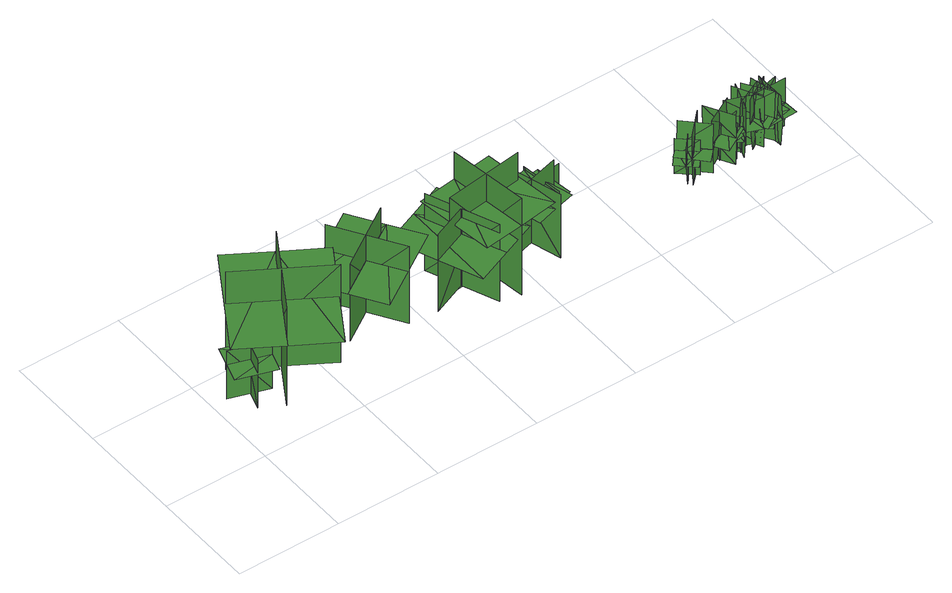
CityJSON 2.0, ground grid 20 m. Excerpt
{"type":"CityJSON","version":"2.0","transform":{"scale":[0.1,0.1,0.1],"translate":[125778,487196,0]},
"CityObjects":{
"tree1":{"type":"SolitaryVegetationObject","geometry":[{"type":"MultiSurface","lod":"1","boundaries":[[[0,1,2]],[[0,2,3]],[[4,5,6]],[[4,6,7]],[[8,9,10]],[[8,10,11]],[[8,11,12]],[[8,12,13]]]}]},
"tree2":{"type":"SolitaryVegetationObject","geometry":[{"type":"MultiSurface","lod":"1","boundaries":[[[14,15,16]],[[14,16,17]],[[18,19,20]],[[18,20,21]],[[22,23,24]],[[22,24,25]],[[22,25,26]],[[22,26,27]]]}]},
"tree3":{"type":"SolitaryVegetationObject","geometry":[{"type":"MultiSurface","lod":"1","boundaries":[[[28,29,30]],[[28,30,31]],[[32,33,34]],[[32,34,35]],[[36,37,38]],[[36,38,39]],[[36,39,40]],[[36,40,41]]]}]},
"tree4":{"type":"SolitaryVegetationObject","geometry":[{"type":"MultiSurface","lod":"1","boundaries":[[[42,43,44]],[[42,44,45]],[[46,47,48]],[[46,48,49]],[[50,51,52]],[[50,52,53]],[[50,53,54]],[[50,54,55]]]}]},
"tree5":{"type":"SolitaryVegetationObject","geometry":[{"type":"MultiSurface","lod":"1","boundaries":[[[56,57,58]],[[56,58,59]],[[60,61,62]],[[60,62,63]],[[64,65,66]],[[64,66,67]],[[64,67,68]],[[64,68,69]]]}]},
"tree6":{"type":"SolitaryVegetationObject","geometry":[{"type":"MultiSurface","lod":"1","boundaries":[[[70,71,72]],[[70,72,73]],[[74,75,76]],[[74,76,77]],[[78,79,80]],[[78,80,81]],[[78,82,83]],[[78,83,79]]]}]},
"tree7":{"type":"SolitaryVegetationObject","geometry":[{"type":"MultiSurface","lod":"1","boundaries":[[[84,85,86]],[[84,86,87]],[[88,89,90]],[[88,90,91]],[[92,93,94]],[[92,94,95]],[[92,96,97]],[[92,97,93]]]}]},
"tree8":{"type":"SolitaryVegetationObject","geometry":[{"type":"MultiSurface","lod":"1","boundaries":[[[98,99,100]],[[98,100,101]],[[102,103,104]],[[102,104,105]],[[106,107,103]],[[106,103,102]],[[108,109,99]],[[108,99,98]],[[98,99,110]],[[98,110,111]],[[98,112,113]],[[98,113,99]]]}]},
"tree9":{"type":"SolitaryVegetationObject","geometry":[{"type":"MultiSurface","lod":"1","boundaries":[[[114,115,116]],[[114,116,117]],[[118,119,120]],[[118,120,121]],[[122,123,119]],[[122,119,118]],[[124,125,115]],[[124,115,114]],[[114,115,126]],[[114,126,127]],[[114,128,129]],[[114,129,115]]]}]},
"tree10":{"type":"SolitaryVegetationObject","geometry":[{"type":"MultiSurface","lod":"1","boundaries":[[[130,131,132]],[[130,132,133]],[[134,135,136]],[[134,136,137]],[[138,139,135]],[[138,135,134]],[[140,141,131]],[[140,131,130]],[[130,131,142]],[[130,142,143]],[[130,144,145]],[[130,145,131]]]}]},
"tree11":{"type":"SolitaryVegetationObject","geometry":[{"type":"MultiSurface","lod":"1","boundaries":[[[146,147,148]],[[146,148,149]],[[150,151,152]],[[150,152,153]],[[154,155,151]],[[154,151,150]],[[156,157,147]],[[156,147,146]],[[146,147,158]],[[146,158,159]],[[146,160,161]],[[146,161,147]]]}]},
"tree12":{"type":"SolitaryVegetationObject","geometry":[{"type":"MultiSurface","lod":"1","boundaries":[[[162,163,164]],[[162,164,165]],[[166,167,168]],[[166,168,169]],[[170,171,167]],[[170,167,166]],[[172,173,163]],[[172,163,162]],[[162,163,174]],[[162,174,175]],[[162,176,177]],[[162,177,163]]]}]},
"tree13":{"type":"SolitaryVegetationObject","geometry":[{"type":"MultiSurface","lod":"1","boundaries":[[[178,179,180]],[[178,180,181]],[[182,183,184]],[[182,184,185]],[[186,187,183]],[[186,183,182]],[[188,189,179]],[[188,179,178]],[[178,179,190]],[[178,190,191]],[[178,192,193]],[[178,193,179]]]}]},
"tree14":{"type":"SolitaryVegetationObject","geometry":[{"type":"MultiSurface","lod":"1","boundaries":[[[194,195,196]],[[194,196,197]],[[198,199,200]],[[198,200,201]],[[202,203,199]],[[202,199,198]],[[204,205,195]],[[204,195,194]],[[194,195,206]],[[194,206,207]],[[194,208,209]],[[194,209,195]]]}]},
"tree15":{"type":"SolitaryVegetationObject","geometry":[{"type":"MultiSurface","lod":"1","boundaries":[[[210,211,212]],[[210,212,213]],[[214,215,216]],[[214,216,217]],[[218,219,215]],[[218,215,214]],[[220,221,211]],[[220,211,210]],[[210,211,222]],[[210,222,223]],[[210,224,225]],[[210,225,211]]]}]},
"tree16":{"type":"SolitaryVegetationObject","geometry":[{"type":"MultiSurface","lod":"1","boundaries":[[[226,227,228]],[[226,228,229]],[[230,231,232]],[[230,232,233]],[[234,235,231]],[[234,231,230]],[[236,237,227]],[[236,227,226]],[[226,227,238]],[[226,238,239]],[[226,240,241]],[[226,241,227]]]}]},
"tree17":{"type":"SolitaryVegetationObject","geometry":[{"type":"MultiSurface","lod":"1","boundaries":[[[242,243,244]],[[242,244,245]],[[246,247,248]],[[246,248,249]],[[250,251,247]],[[250,247,246]],[[252,253,243]],[[252,243,242]],[[242,243,254]],[[242,254,255]],[[242,256,257]],[[242,257,243]]]}]},
"tree18":{"type":"SolitaryVegetationObject","geometry":[{"type":"MultiSurface","lod":"1","boundaries":[[[258,259,260]],[[258,260,261]],[[262,263,264]],[[262,264,265]],[[266,267,263]],[[266,263,262]],[[268,269,259]],[[268,259,258]],[[258,259,270]],[[258,270,271]],[[258,272,273]],[[258,273,259]]]}]}
},
"vertices":[
[49,86,16],[73,160,16],[73,160,123],[49,86,123],[95,109,16],[21,133,16],[21,133,123],[95,109,123],[95,109,93],[107,146,93],[33,170,93],[21,133,93],[10,96,93],[83,72,93],
[66,196,9],[66,196,226],[226,99,226],[226,99,9],[189,224,9],[189,224,226],[95,69,226],[95,69,9],[204,247,156],[124,296,156],[7,104,156],[87,55,156],[167,7,156],[284,199,156],
[291,229,10],[291,229,181],[370,106,181],[370,106,10],[387,207,10],[387,207,181],[268,130,181],[268,130,10],[406,218,125],[366,280,125],[218,185,125],[258,123,125],[297,61,125],[446,157,125],
[428,105,5],[428,105,176],[564,161,176],[564,161,5],[468,196,5],[468,196,176],[522,65,176],[522,65,5],[460,216,120],[392,188,120],[459,25,120],[527,53,120],[595,81,120],[528,244,120],
[621,149,2],[468,128,2],[468,128,217],[621,149,217],[539,212,2],[561,58,2],[561,58,217],[539,212,217],[539,212,157],[463,201,157],[484,48,157],[561,58,157],[637,69,157],[616,222,157],
[664,91,2],[635,193,2],[635,193,143],[664,91,143],[704,164,2],[602,136,2],[602,136,143],[704,164,143],[661,100,106],[635,193,106],[595,182,106],[621,88,106],[702,111,106],[675,205,106],
[687,126,1],[676,208,1],[676,208,111],[687,126,111],[726,179,1],[644,167,1],[644,167,111],[726,179,111],[686,133,83],[676,208,83],[643,204,83],[653,129,83],[718,138,83],[708,213,83],
[929,106,46],[957,138,46],[940,153,46],[913,121,46],[927,136,46],[959,108,46],[960,110,85],[928,138,85],[928,138,7],[960,110,7],[931,105,7],[958,137,7],[957,138,85],[929,106,85],[945,92,46],[973,124,46],
[937,101,61],[979,143,61],[957,164,61],[915,123,61],[936,142,61],[978,100,61],[980,102,115],[939,144,115],[939,144,6],[980,102,6],[938,99,6],[981,141,6],[979,143,115],[937,101,115],[958,79,61],[1000,121,61],
[1035,138,60],[983,109,60],[998,82,61],[1050,112,61],[1025,99,60],[995,150,60],[992,148,115],[1022,97,115],[1022,97,6],[992,148,6],[1033,141,6],[982,111,6],[983,109,115],[1035,138,115],[1020,165,61],[968,135,61],
[1021,147,45],[1033,107,45],[1054,112,45],[1042,153,45],[1047,133,45],[1006,122,45],[1007,120,84],[1048,131,84],[1048,131,6],[1007,120,6],[1020,147,6],[1031,106,6],[1033,107,84],[1021,147,84],[1001,142,45],[1012,101,45],
[1047,145,45],[1023,111,45],[1040,98,45],[1065,132,45],[1053,116,45],[1018,141,45],[1017,139,84],[1051,114,84],[1051,114,6],[1017,139,6],[1046,146,6],[1021,112,6],[1023,111,84],[1047,145,84],[1030,158,45],[1005,123,45],
[1066,157,61],[1045,101,61],[1074,90,61],[1095,146,61],[1084,120,61],[1028,141,61],[1027,137,115],[1082,116,115],[1082,116,6],[1027,137,6],[1064,158,6],[1043,102,6],[1045,101,115],[1066,157,115],[1038,168,61],[1017,112,61],
[1058,157,61],[1085,104,61],[1113,119,61],[1085,171,61],[1097,146,61],[1045,118,61],[1046,115,115],[1099,142,115],[1099,142,6],[1046,115,6],[1056,156,6],[1083,103,6],[1085,104,115],[1058,157,115],[1031,143,61],[1059,90,61],
[1063,112,60],[1113,144,60],[1096,170,61],[1046,137,61],[1071,152,60],[1104,102,60],[1107,104,115],[1074,154,115],[1074,154,6],[1107,104,6],[1065,109,6],[1114,142,6],[1113,144,115],[1063,112,115],[1080,86,61],[1130,119,61],
[1112,111,45],[1079,139,45],[1065,122,45],[1097,94,45],[1082,108,45],[1110,141,45],[1108,142,84],[1080,110,84],[1080,110,6],[1108,142,6],[1113,113,6],[1080,140,6],[1079,139,84],[1112,111,84],[1125,128,45],[1093,155,45],
[1071,119,60],[1129,133,60],[1122,163,60],[1064,149,60],[1092,155,60],[1105,97,60],[1109,98,114],[1095,155,114],[1095,155,5],[1109,98,5],[1071,117,5],[1129,130,5],[1129,133,114],[1071,119,114],[1078,90,60],[1136,103,60],
[1140,121,60],[1081,120,60],[1082,89,60],[1141,91,60],[1113,91,60],[1111,150,60],[1108,150,114],[1109,91,114],[1109,91,5],[1108,150,5],[1140,124,5],[1081,122,5],[1081,120,114],[1140,121,114],[1140,151,60],[1080,150,60]
]}
